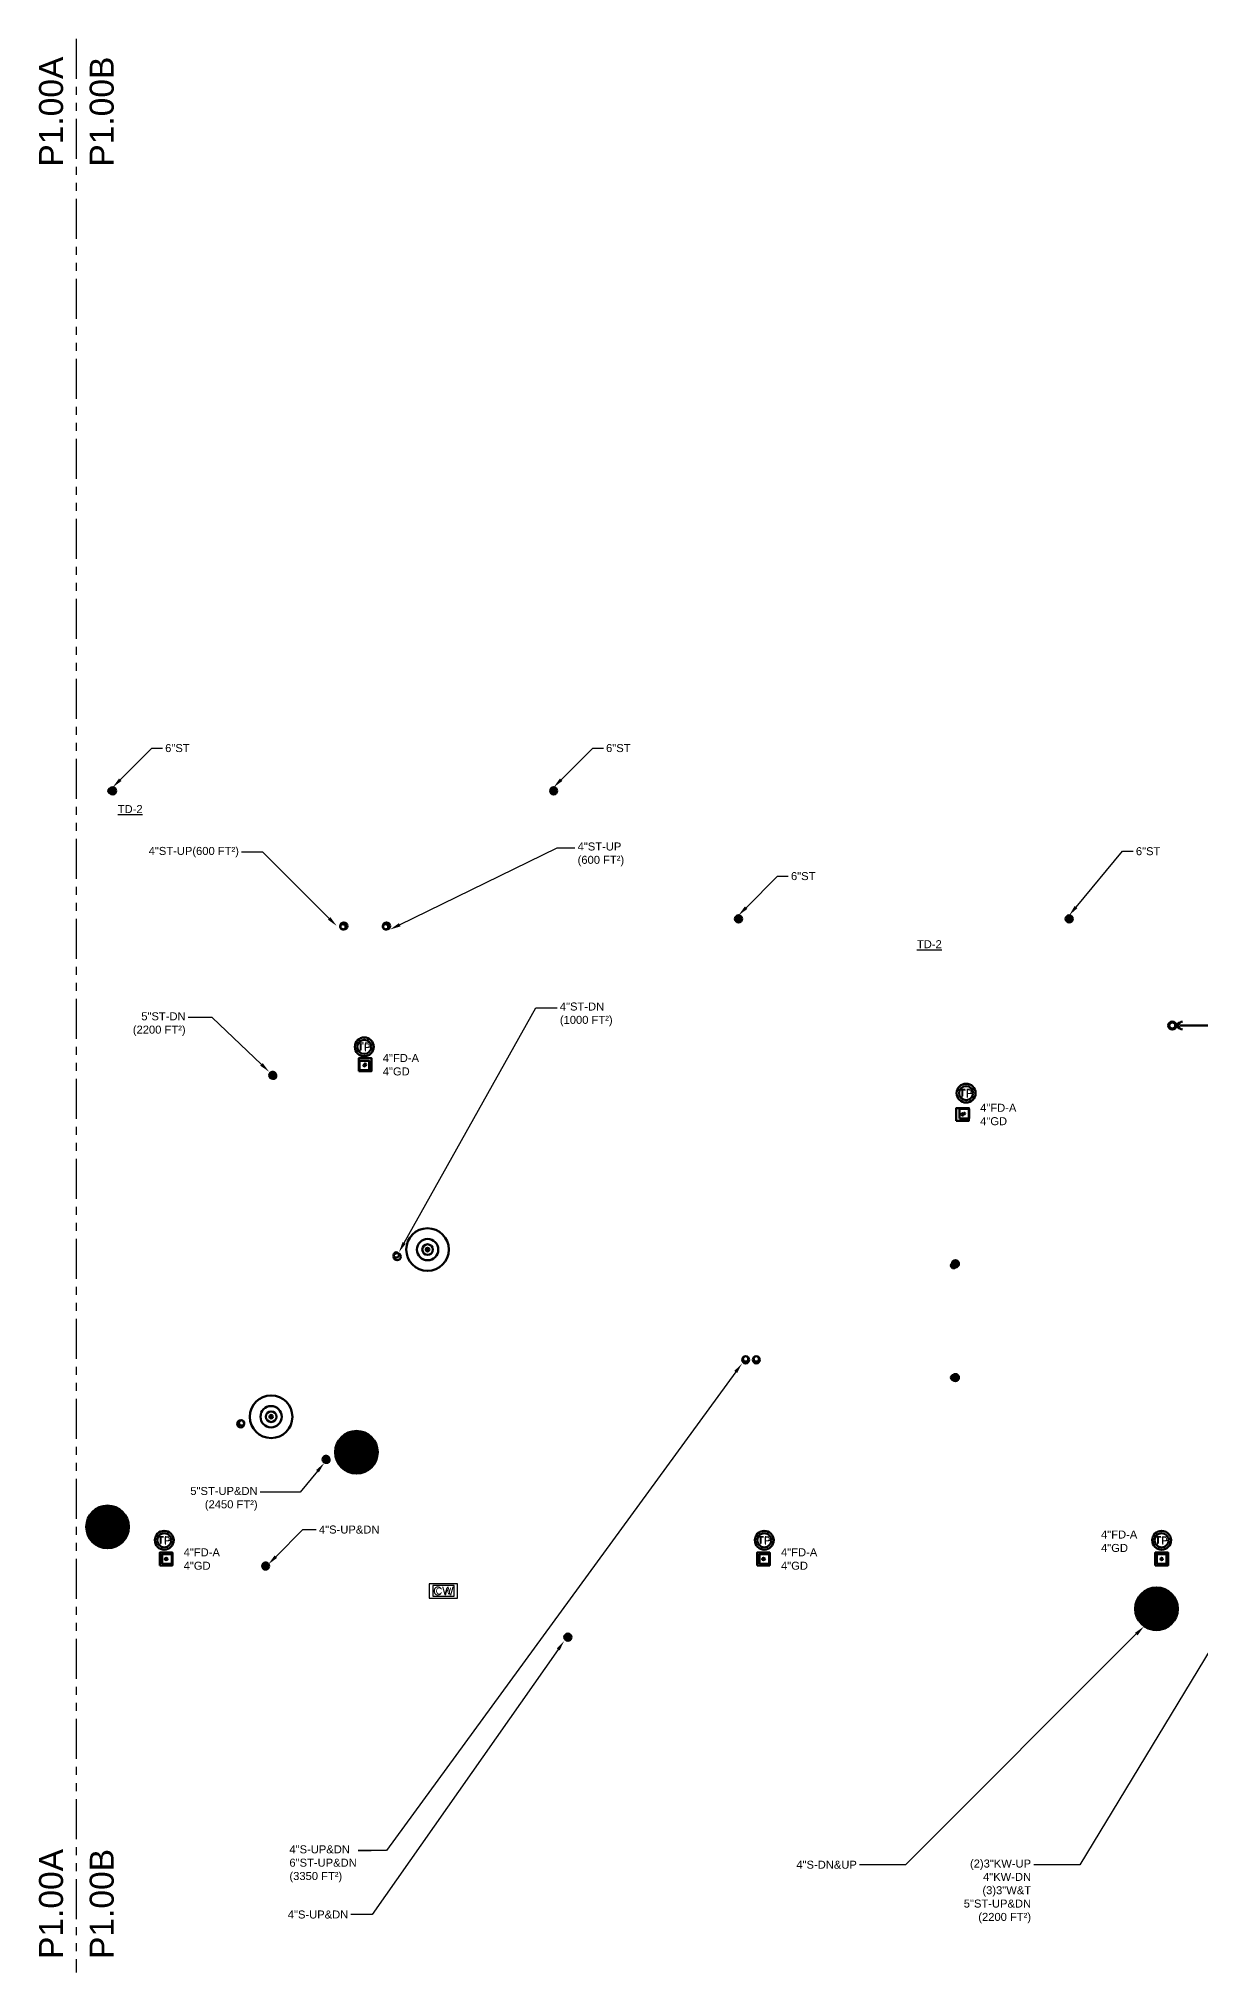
# Model space of a CAD drawing. Extents: x -3637 to 1666, y -2593 to 1817.
# Drawn here: x -2275 to -969, y -2593 to -418 of the extents above; entities that cross this region are included whole.
import ezdxf
from ezdxf.enums import TextEntityAlignment as Align

# ---------------------------------------------------------------- set-up
doc = ezdxf.new("R2010")
doc.units = 0
doc.header["$LTSCALE"] = 36
doc.header["$MEASUREMENT"] = 0
doc.linetypes.add('PHANTOM', pattern=[2.5, 1.25, -0.25, 0.25, -0.25, 0.25, -0.25])
doc.layers.add('G-ANNO-TEXT', color=70, linetype='Continuous')
doc.layers.add('P-DWG-LINE', color=3, linetype='PHANTOM')
for name, color, linetype, lineweight in [('P-CW-N', 4, 'Continuous', 60), ('P-CW-N @ 128', 4, 'Continuous', 60), ('P-CW-N @ 96', 4, 'Continuous', 60), ('P-KW-N', 1, 'Continuous', 60), ('P-KW-N @ 128', 1, 'Continuous', 60), ('P-KW-N @ 96', 1, 'Continuous', 60), ('P-SAN-N', 6, 'Continuous', 60), ('P-SAN-N @ 1 (1)', 6, 'Continuous', 60), ('P-SAN-N @ 1 (2)', 6, 'Continuous', 60), ('P-SAN-N @ 12', 6, 'Continuous', 60), ('P-SAN-N @ 128', 6, 'Continuous', 60), ('P-SAN-N @ 16', 6, 'Continuous', 60), ('P-SAN-N @ 192', 6, 'Continuous', 60), ('P-SAN-N @ 2', 6, 'Continuous', 60), ('P-SAN-N @ 24', 6, 'Continuous', 60), ('P-SAN-N @ 384', 6, 'Continuous', 60), ('P-SAN-N @ 4', 6, 'Continuous', 60), ('P-SAN-N @ 48', 6, 'Continuous', 60), ('P-SAN-N @ 64', 6, 'Continuous', 60), ('P-SAN-N @ 768', 6, 'Continuous', 60), ('P-SAN-N @ 8', 6, 'Continuous', 60), ('P-SAN-N @ 96', 6, 'Continuous', 60), ('P-STRM-N', 2, 'Continuous', 60), ('P-STRM-N @ 1 (1)', 2, 'Continuous', 60), ('P-STRM-N @ 1 (2)', 2, 'Continuous', 60), ('P-STRM-N @ 12', 2, 'Continuous', 60), ('P-STRM-N @ 128', 2, 'Continuous', 60), ('P-STRM-N @ 16', 2, 'Continuous', 60), ('P-STRM-N @ 192', 2, 'Continuous', 60), ('P-STRM-N @ 2', 2, 'Continuous', 60), ('P-STRM-N @ 24', 2, 'Continuous', 60), ('P-STRM-N @ 384', 2, 'Continuous', 60), ('P-STRM-N @ 4', 2, 'Continuous', 60), ('P-STRM-N @ 48', 2, 'Continuous', 60), ('P-STRM-N @ 64', 2, 'Continuous', 60), ('P-STRM-N @ 768', 2, 'Continuous', 60), ('P-STRM-N @ 8', 2, 'Continuous', 60), ('P-STRM-N @ 96', 2, 'Continuous', 60)]:
    doc.layers.add(name, color=color, linetype=linetype, lineweight=lineweight)
doc.styles.add('Arial', font='arial.ttf')

# ---------------------------------------------------------------- blocks, each defined once
blk = doc.blocks.new('*U17')
at = {"linetype": 'Continuous'}
blk.add_lwpolyline([(-0.056, -0.056), (0.056, -0.056), (0.056, 0.056), (-0.056, 0.056)], close=True, dxfattribs=at)
at = {"color": 7, "linetype": 'Continuous'}
blk.add_circle((0, 0), 0.01, dxfattribs=at)
blk = doc.blocks.new('*U676')
at = {"layer": 'P-SAN-N @ 128', "xscale": 128, "yscale": 128, "zscale": 128}
blk.add_blockref('*U17', (-1460, -2128.3), dxfattribs=at)
at = {"layer": 'P-SAN-N @ 96', "xscale": 96, "yscale": 96, "zscale": 96}
blk.add_blockref('*U17', (-1459, -2128.3), dxfattribs=at)
blk = doc.blocks.new('*U677')
at = {"layer": 'P-SAN-N @ 128', "xscale": 128, "yscale": 128, "zscale": 128}
blk.add_blockref('*U17', (-1012, -2128.3), dxfattribs=at)
at = {"layer": 'P-SAN-N @ 96', "xscale": 96, "yscale": 96, "zscale": 96}
blk.add_blockref('*U17', (-1012, -2128.3), dxfattribs=at)
blk = doc.blocks.new('*U683')
at = {"layer": 'P-SAN-N @ 128', "xscale": 128, "yscale": 128, "zscale": 128}
blk.add_blockref('*U17', (-1908, -1572.3), dxfattribs=at)
at = {"layer": 'P-SAN-N @ 96', "xscale": 96, "yscale": 96, "zscale": 96}
blk.add_blockref('*U17', (-1909, -1573.3), dxfattribs=at)
blk = doc.blocks.new('*U684')
at = {"layer": 'P-SAN-N @ 128', "xscale": 128, "yscale": 128, "zscale": 128}
blk.add_blockref('*U17', (-1236, -1628.3), dxfattribs=at)
at = {"layer": 'P-SAN-N @ 96', "xscale": 96, "yscale": 96, "zscale": 96}
blk.add_blockref('*U17', (-1234, -1627.3), dxfattribs=at)
blk = doc.blocks.new('*U20')
at = {"linetype": 'Continuous'}
blk.add_circle((0, 0), 0.0352, dxfattribs=at)
blk.add_arc((0.09, 0), 0.0352, 90, 270, dxfattribs=at)
blk = doc.blocks.new('*U691')
at = {"layer": 'P-KW-N @ 128', "xscale": 128, "yscale": 128, "zscale": 128}
blk.add_blockref('*U20', (-1000, -1528.3), dxfattribs=at)
at = {"layer": 'P-KW-N @ 96', "xscale": 96, "yscale": 96, "zscale": 96}
blk.add_blockref('*U20', (-1000, -1528.3), dxfattribs=at)
blk = doc.blocks.new('*U711')
at = {"layer": 'P-SAN-N @ 128', "xscale": 128, "yscale": 128, "zscale": 128}
blk.add_blockref('*U17', (-2132, -2128.3), dxfattribs=at)
at = {"layer": 'P-SAN-N @ 96', "xscale": 96, "yscale": 96, "zscale": 96}
blk.add_blockref('*U17', (-2131, -2128.3), dxfattribs=at)
blk = doc.blocks.new('*U7')
blk.add_circle((0, 0), 0.0312)
blk = doc.blocks.new('*U714')
at = {"layer": 'P-SAN-N @ 128', "xscale": 128, "yscale": 128, "zscale": 128, "rotation": 89.99999999999999}
blk.add_blockref('*U7', (-1480, -1904.3), dxfattribs=at)
at = {"layer": 'P-SAN-N @ 96', "xscale": 96, "yscale": 96, "zscale": 96, "rotation": 89.99999999999999}
blk.add_blockref('*U7', (-1480, -1903.3), dxfattribs=at)
blk = doc.blocks.new('*U715')
at = {"layer": 'P-STRM-N @ 128', "xscale": 128, "yscale": 128, "zscale": 128}
blk.add_blockref('*U7', (-1468, -1904.3), dxfattribs=at)
at = {"layer": 'P-STRM-N @ 96', "xscale": 96, "yscale": 96, "zscale": 96}
blk.add_blockref('*U7', (-1468, -1903.3), dxfattribs=at)
blk = doc.blocks.new('*U25')
h = blk.add_hatch()
h.set_pattern_fill('ANSI31', color=256, scale=0.025, angle=135)
edge = h.paths.add_edge_path()
edge.add_arc((0, 0), 0.0313, 0, 360)
blk.add_circle((0, 0), 0.0312)
blk = doc.blocks.new('*U716')
at = {"layer": 'P-STRM-N @ 128', "xscale": 128, "yscale": 128, "zscale": 128}
blk.add_blockref('*U25', (-1244, -1924.3), dxfattribs=at)
at = {"layer": 'P-STRM-N @ 96', "xscale": 96, "yscale": 96, "zscale": 96}
blk.add_blockref('*U25', (-1246, -1924.3), dxfattribs=at)
blk = doc.blocks.new('*U717')
at = {"layer": 'P-SAN-N @ 128', "xscale": 128, "yscale": 128, "zscale": 128, "rotation": 89.99999999999999}
blk.add_blockref('*U25', (-1244, -1796.3), dxfattribs=at)
at = {"layer": 'P-SAN-N @ 96', "xscale": 96, "yscale": 96, "zscale": 96, "rotation": 89.99999999999999}
blk.add_blockref('*U25', (-1246, -1798.3), dxfattribs=at)
blk = doc.blocks.new('*U26')
at = {"linetype": 'Continuous'}
blk.add_circle((0, 0), 0.0829, dxfattribs=at)
at = {"layer": 'G-ANNO-TEXT', "linetype": 'Continuous', "style": 'Arial'}
blk.add_text('TP', height=0.0781, dxfattribs=at).set_placement((0, 0), align=Align.MIDDLE)
blk = doc.blocks.new('*U730')
at = {"layer": 'P-SAN-N @ 128', "xscale": 128, "yscale": 128, "zscale": 128}
blk.add_blockref('*U26', (-1909, -1552.3), dxfattribs=at)
at = {"layer": 'P-SAN-N @ 96', "xscale": 96, "yscale": 96, "zscale": 96}
blk.add_blockref('*U26', (-1909, -1552.3), dxfattribs=at)
blk = doc.blocks.new('*U734')
at = {"layer": 'P-SAN-N @ 128', "xscale": 128, "yscale": 128, "zscale": 128}
blk.add_blockref('*U26', (-2134, -2107.3), dxfattribs=at)
at = {"layer": 'P-SAN-N @ 96', "xscale": 96, "yscale": 96, "zscale": 96}
blk.add_blockref('*U26', (-2134, -2107.3), dxfattribs=at)
blk = doc.blocks.new('*U735')
at = {"layer": 'P-SAN-N @ 128', "xscale": 128, "yscale": 128, "zscale": 128}
blk.add_blockref('*U26', (-1459, -2107.3), dxfattribs=at)
at = {"layer": 'P-SAN-N @ 96', "xscale": 96, "yscale": 96, "zscale": 96}
blk.add_blockref('*U26', (-1459, -2107.3), dxfattribs=at)
blk = doc.blocks.new('*U736')
at = {"layer": 'P-SAN-N @ 128', "xscale": 128, "yscale": 128, "zscale": 128}
blk.add_blockref('*U26', (-1012, -2107.3), dxfattribs=at)
at = {"layer": 'P-SAN-N @ 96', "xscale": 96, "yscale": 96, "zscale": 96}
blk.add_blockref('*U26', (-1012, -2107.3), dxfattribs=at)
blk = doc.blocks.new('*U737')
at = {"layer": 'P-SAN-N @ 128', "xscale": 128, "yscale": 128, "zscale": 128}
blk.add_blockref('*U26', (-1232, -1604.3), dxfattribs=at)
at = {"layer": 'P-SAN-N @ 96', "xscale": 96, "yscale": 96, "zscale": 96}
blk.add_blockref('*U26', (-1232, -1604.3), dxfattribs=at)
blk = doc.blocks.new('*U745')
at = {"layer": 'P-STRM-N @ 128', "xscale": 128, "yscale": 128, "zscale": 128}
blk.add_blockref('*U25', (-1116, -1408.3), dxfattribs=at)
at = {"layer": 'P-STRM-N @ 96', "xscale": 96, "yscale": 96, "zscale": 96}
blk.add_blockref('*U25', (-1117, -1408.3), dxfattribs=at)
blk = doc.blocks.new('*U746')
at = {"layer": 'P-STRM-N @ 128', "xscale": 128, "yscale": 128, "zscale": 128}
blk.add_blockref('*U25', (-1488, -1408.3), dxfattribs=at)
at = {"layer": 'P-STRM-N @ 96', "xscale": 96, "yscale": 96, "zscale": 96}
blk.add_blockref('*U25', (-1489, -1408.3), dxfattribs=at)
blk = doc.blocks.new('*U747')
at = {"layer": 'P-STRM-N @ 128', "xscale": 128, "yscale": 128, "zscale": 128}
blk.add_blockref('*U25', (-1696, -1264.3), dxfattribs=at)
at = {"layer": 'P-STRM-N @ 96', "xscale": 96, "yscale": 96, "zscale": 96}
blk.add_blockref('*U25', (-1696, -1264.3), dxfattribs=at)
blk = doc.blocks.new('*U748')
at = {"layer": 'P-STRM-N @ 128', "xscale": 128, "yscale": 128, "zscale": 128}
blk.add_blockref('*U25', (-2192, -1264.3), dxfattribs=at)
at = {"layer": 'P-STRM-N @ 96', "xscale": 96, "yscale": 96, "zscale": 96}
blk.add_blockref('*U25', (-2194, -1264.3), dxfattribs=at)
blk = doc.blocks.new('*U35')
at = {"layer": 'DEFPOINTS'}
blk.add_lwpolyline([(-0.125, -0.0625), (0.125, -0.0625), (0.125, 0.0625), (-0.125, 0.0625)], close=True, dxfattribs=at)
at = {"style": 'Arial'}
blk.add_text('CW', height=0.07812, dxfattribs=at).set_placement((0, 0), align=Align.MIDDLE)
blk = doc.blocks.new('*U766')
at = {"layer": 'P-CW-N @ 128', "xscale": 128, "yscale": 128, "zscale": 128}
blk.add_blockref('*U35', (-1820, -2164.3), dxfattribs=at)
at = {"layer": 'P-CW-N @ 96', "xscale": 96, "yscale": 96, "zscale": 96}
blk.add_blockref('*U35', (-1820, -2164.3), dxfattribs=at)
blk = doc.blocks.new('*U783')
at = {"layer": 'P-STRM-N @ 1 (1)'}
blk.add_blockref('*U7', (-1837.8, -1780.3), dxfattribs=at)
at = {"layer": 'P-STRM-N @ 1 (2)'}
blk.add_blockref('*U7', (-1837.8, -1780.3), dxfattribs=at)
at = {"layer": 'P-STRM-N @ 12', "xscale": 12, "yscale": 12, "zscale": 12}
blk.add_blockref('*U7', (-1837.8, -1780.3), dxfattribs=at)
at = {"layer": 'P-STRM-N @ 128', "xscale": 128, "yscale": 128, "zscale": 128}
blk.add_blockref('*U7', (-1872, -1788.3), dxfattribs=at)
at = {"layer": 'P-STRM-N @ 16', "xscale": 16, "yscale": 16, "zscale": 16}
blk.add_blockref('*U7', (-1837.8, -1780.3), dxfattribs=at)
at = {"layer": 'P-STRM-N @ 192', "xscale": 192, "yscale": 192, "zscale": 192}
blk.add_blockref('*U7', (-1837.8, -1780.3), dxfattribs=at)
at = {"layer": 'P-STRM-N @ 2', "xscale": 2, "yscale": 2, "zscale": 2}
blk.add_blockref('*U7', (-1837.8, -1780.3), dxfattribs=at)
at = {"layer": 'P-STRM-N @ 24', "xscale": 24, "yscale": 24, "zscale": 24}
blk.add_blockref('*U7', (-1837.8, -1780.3), dxfattribs=at)
at = {"layer": 'P-STRM-N @ 384', "xscale": 384, "yscale": 384, "zscale": 384}
blk.add_blockref('*U7', (-1837.8, -1780.3), dxfattribs=at)
at = {"layer": 'P-STRM-N @ 4', "xscale": 4, "yscale": 4, "zscale": 4}
blk.add_blockref('*U7', (-1837.8, -1780.3), dxfattribs=at)
at = {"layer": 'P-STRM-N @ 48', "xscale": 48, "yscale": 48, "zscale": 48}
blk.add_blockref('*U7', (-1837.8, -1780.3), dxfattribs=at)
at = {"layer": 'P-STRM-N @ 64', "xscale": 64, "yscale": 64, "zscale": 64}
blk.add_blockref('*U7', (-1837.8, -1780.3), dxfattribs=at)
at = {"layer": 'P-STRM-N @ 768', "xscale": 768, "yscale": 768, "zscale": 768}
blk.add_blockref('*U7', (-1837.8, -1780.3), dxfattribs=at)
at = {"layer": 'P-STRM-N @ 8', "xscale": 8, "yscale": 8, "zscale": 8}
blk.add_blockref('*U7', (-1837.8, -1780.3), dxfattribs=at)
at = {"layer": 'P-STRM-N @ 96', "xscale": 96, "yscale": 96, "zscale": 96}
blk.add_blockref('*U7', (-1873, -1786.3), dxfattribs=at)
blk = doc.blocks.new('*U784')
at = {"layer": 'P-STRM-N @ 1 (1)'}
blk.add_blockref('*U7', (-2013.8, -1968.3), dxfattribs=at)
at = {"layer": 'P-STRM-N @ 1 (2)'}
blk.add_blockref('*U7', (-2013.8, -1968.3), dxfattribs=at)
at = {"layer": 'P-STRM-N @ 12', "xscale": 12, "yscale": 12, "zscale": 12}
blk.add_blockref('*U7', (-2013.8, -1968.3), dxfattribs=at)
at = {"layer": 'P-STRM-N @ 128', "xscale": 128, "yscale": 128, "zscale": 128}
blk.add_blockref('*U7', (-2048, -1976.3), dxfattribs=at)
at = {"layer": 'P-STRM-N @ 16', "xscale": 16, "yscale": 16, "zscale": 16}
blk.add_blockref('*U7', (-2013.8, -1968.3), dxfattribs=at)
at = {"layer": 'P-STRM-N @ 192', "xscale": 192, "yscale": 192, "zscale": 192}
blk.add_blockref('*U7', (-2013.8, -1968.3), dxfattribs=at)
at = {"layer": 'P-STRM-N @ 2', "xscale": 2, "yscale": 2, "zscale": 2}
blk.add_blockref('*U7', (-2013.8, -1968.3), dxfattribs=at)
at = {"layer": 'P-STRM-N @ 24', "xscale": 24, "yscale": 24, "zscale": 24}
blk.add_blockref('*U7', (-2013.8, -1968.3), dxfattribs=at)
at = {"layer": 'P-STRM-N @ 384', "xscale": 384, "yscale": 384, "zscale": 384}
blk.add_blockref('*U7', (-2013.8, -1968.3), dxfattribs=at)
at = {"layer": 'P-STRM-N @ 4', "xscale": 4, "yscale": 4, "zscale": 4}
blk.add_blockref('*U7', (-2013.8, -1968.3), dxfattribs=at)
at = {"layer": 'P-STRM-N @ 48', "xscale": 48, "yscale": 48, "zscale": 48}
blk.add_blockref('*U7', (-2013.8, -1968.3), dxfattribs=at)
at = {"layer": 'P-STRM-N @ 64', "xscale": 64, "yscale": 64, "zscale": 64}
blk.add_blockref('*U7', (-2013.8, -1968.3), dxfattribs=at)
at = {"layer": 'P-STRM-N @ 768', "xscale": 768, "yscale": 768, "zscale": 768}
blk.add_blockref('*U7', (-2013.8, -1968.3), dxfattribs=at)
at = {"layer": 'P-STRM-N @ 8', "xscale": 8, "yscale": 8, "zscale": 8}
blk.add_blockref('*U7', (-2013.8, -1968.3), dxfattribs=at)
at = {"layer": 'P-STRM-N @ 96', "xscale": 96, "yscale": 96, "zscale": 96}
blk.add_blockref('*U7', (-2047, -1975.3), dxfattribs=at)
blk = doc.blocks.new('*U21')
blk.add_circle((0, 0), 0.0312)
blk = doc.blocks.new('*U785')
at = {"layer": 'P-STRM-N @ 128', "xscale": 128, "yscale": 128, "zscale": 128}
blk.add_blockref('*U21', (-1932, -1416.3), dxfattribs=at)
at = {"layer": 'P-STRM-N @ 96', "xscale": 96, "yscale": 96, "zscale": 96}
blk.add_blockref('*U21', (-1933, -1417.3), dxfattribs=at)
blk = doc.blocks.new('*U786')
at = {"layer": 'P-STRM-N @ 128', "xscale": 128, "yscale": 128, "zscale": 128}
blk.add_blockref('*U21', (-1884, -1416.3), dxfattribs=at)
at = {"layer": 'P-STRM-N @ 96', "xscale": 96, "yscale": 96, "zscale": 96}
blk.add_blockref('*U21', (-1885, -1417.3), dxfattribs=at)
blk = doc.blocks.new('*U24')
h = blk.add_hatch()
h.set_pattern_fill('ANSI31', color=256, scale=0.025, angle=135)
edge = h.paths.add_edge_path()
edge.add_arc((0, 0), 0.0313, 0, 360)
blk.add_circle((0, 0), 0.0312)
blk = doc.blocks.new('*U792')
at = {"layer": 'P-STRM-N @ 128', "xscale": 128, "yscale": 128, "zscale": 128}
blk.add_blockref('*U24', (-2012, -1584.3), dxfattribs=at)
at = {"layer": 'P-STRM-N @ 96', "xscale": 96, "yscale": 96, "zscale": 96}
blk.add_blockref('*U24', (-2011, -1585.3), dxfattribs=at)
blk = doc.blocks.new('*U793')
at = {"layer": 'P-STRM-N @ 1 (1)'}
blk.add_blockref('*U25', (-1917.8, -2008.3), dxfattribs=at)
at = {"layer": 'P-STRM-N @ 1 (2)'}
blk.add_blockref('*U25', (-1917.8, -2008.3), dxfattribs=at)
at = {"layer": 'P-STRM-N @ 12', "xscale": 12, "yscale": 12, "zscale": 12}
blk.add_blockref('*U25', (-1917.8, -2008.3), dxfattribs=at)
at = {"layer": 'P-STRM-N @ 128', "xscale": 128, "yscale": 128, "zscale": 128}
blk.add_blockref('*U25', (-1952, -2016.3), dxfattribs=at)
at = {"layer": 'P-STRM-N @ 16', "xscale": 16, "yscale": 16, "zscale": 16}
blk.add_blockref('*U25', (-1917.8, -2008.3), dxfattribs=at)
at = {"layer": 'P-STRM-N @ 192', "xscale": 192, "yscale": 192, "zscale": 192}
blk.add_blockref('*U25', (-1917.8, -2008.3), dxfattribs=at)
at = {"layer": 'P-STRM-N @ 2', "xscale": 2, "yscale": 2, "zscale": 2}
blk.add_blockref('*U25', (-1917.8, -2008.3), dxfattribs=at)
at = {"layer": 'P-STRM-N @ 24', "xscale": 24, "yscale": 24, "zscale": 24}
blk.add_blockref('*U25', (-1917.8, -2008.3), dxfattribs=at)
at = {"layer": 'P-STRM-N @ 384', "xscale": 384, "yscale": 384, "zscale": 384}
blk.add_blockref('*U25', (-1917.8, -2008.3), dxfattribs=at)
at = {"layer": 'P-STRM-N @ 4', "xscale": 4, "yscale": 4, "zscale": 4}
blk.add_blockref('*U25', (-1917.8, -2008.3), dxfattribs=at)
at = {"layer": 'P-STRM-N @ 48', "xscale": 48, "yscale": 48, "zscale": 48}
blk.add_blockref('*U25', (-1917.8, -2008.3), dxfattribs=at)
at = {"layer": 'P-STRM-N @ 64', "xscale": 64, "yscale": 64, "zscale": 64}
blk.add_blockref('*U25', (-1917.8, -2008.3), dxfattribs=at)
at = {"layer": 'P-STRM-N @ 768', "xscale": 768, "yscale": 768, "zscale": 768}
blk.add_blockref('*U25', (-1917.8, -2008.3), dxfattribs=at)
at = {"layer": 'P-STRM-N @ 8', "xscale": 8, "yscale": 8, "zscale": 8}
blk.add_blockref('*U25', (-1917.8, -2008.3), dxfattribs=at)
at = {"layer": 'P-STRM-N @ 96', "xscale": 96, "yscale": 96, "zscale": 96}
blk.add_blockref('*U25', (-1951, -2017.3), dxfattribs=at)
blk = doc.blocks.new('*U820')
at = {"layer": 'P-SAN-N @ 1 (1)', "rotation": 180}
blk.add_blockref('*U25', (-1017.8, -2184.3), dxfattribs=at)
at = {"layer": 'P-SAN-N @ 1 (2)', "rotation": 180}
blk.add_blockref('*U25', (-1017.8, -2184.3), dxfattribs=at)
at = {"layer": 'P-SAN-N @ 12', "xscale": 12, "yscale": 12, "zscale": 12, "rotation": 180}
blk.add_blockref('*U25', (-1017.8, -2184.3), dxfattribs=at)
at = {"layer": 'P-SAN-N @ 128', "xscale": 128, "yscale": 128, "zscale": 128, "rotation": 180}
blk.add_blockref('*U25', (-1028, -2200.3), dxfattribs=at)
at = {"layer": 'P-SAN-N @ 16', "xscale": 16, "yscale": 16, "zscale": 16, "rotation": 180}
blk.add_blockref('*U25', (-1017.8, -2184.3), dxfattribs=at)
at = {"layer": 'P-SAN-N @ 192', "xscale": 192, "yscale": 192, "zscale": 192, "rotation": 180}
blk.add_blockref('*U25', (-1017.8, -2184.3), dxfattribs=at)
at = {"layer": 'P-SAN-N @ 2', "xscale": 2, "yscale": 2, "zscale": 2, "rotation": 180}
blk.add_blockref('*U25', (-1017.8, -2184.3), dxfattribs=at)
at = {"layer": 'P-SAN-N @ 24', "xscale": 24, "yscale": 24, "zscale": 24, "rotation": 180}
blk.add_blockref('*U25', (-1017.8, -2184.3), dxfattribs=at)
at = {"layer": 'P-SAN-N @ 384', "xscale": 384, "yscale": 384, "zscale": 384, "rotation": 180}
blk.add_blockref('*U25', (-1017.8, -2184.3), dxfattribs=at)
at = {"layer": 'P-SAN-N @ 4', "xscale": 4, "yscale": 4, "zscale": 4, "rotation": 180}
blk.add_blockref('*U25', (-1017.8, -2184.3), dxfattribs=at)
at = {"layer": 'P-SAN-N @ 48', "xscale": 48, "yscale": 48, "zscale": 48, "rotation": 180}
blk.add_blockref('*U25', (-1017.8, -2184.3), dxfattribs=at)
at = {"layer": 'P-SAN-N @ 64', "xscale": 64, "yscale": 64, "zscale": 64, "rotation": 180}
blk.add_blockref('*U25', (-1017.8, -2184.3), dxfattribs=at)
at = {"layer": 'P-SAN-N @ 768', "xscale": 768, "yscale": 768, "zscale": 768, "rotation": 180}
blk.add_blockref('*U25', (-1017.8, -2184.3), dxfattribs=at)
at = {"layer": 'P-SAN-N @ 8', "xscale": 8, "yscale": 8, "zscale": 8, "rotation": 180}
blk.add_blockref('*U25', (-1017.8, -2184.3), dxfattribs=at)
at = {"layer": 'P-SAN-N @ 96', "xscale": 96, "yscale": 96, "zscale": 96, "rotation": 180}
blk.add_blockref('*U25', (-1027, -2200.3), dxfattribs=at)
blk = doc.blocks.new('*U838')
at = {"layer": 'P-SAN-N @ 1 (1)'}
blk.add_blockref('*U25', (-2197.8, -2092.3), dxfattribs=at)
at = {"layer": 'P-SAN-N @ 1 (2)'}
blk.add_blockref('*U25', (-2197.8, -2092.3), dxfattribs=at)
at = {"layer": 'P-SAN-N @ 12', "xscale": 12, "yscale": 12, "zscale": 12}
blk.add_blockref('*U25', (-2197.8, -2092.3), dxfattribs=at)
at = {"layer": 'P-SAN-N @ 128', "xscale": 128, "yscale": 128, "zscale": 128}
blk.add_blockref('*U25', (-2020, -2136.3), dxfattribs=at)
at = {"layer": 'P-SAN-N @ 16', "xscale": 16, "yscale": 16, "zscale": 16}
blk.add_blockref('*U25', (-2197.8, -2092.3), dxfattribs=at)
at = {"layer": 'P-SAN-N @ 192', "xscale": 192, "yscale": 192, "zscale": 192}
blk.add_blockref('*U25', (-2197.8, -2092.3), dxfattribs=at)
at = {"layer": 'P-SAN-N @ 2', "xscale": 2, "yscale": 2, "zscale": 2}
blk.add_blockref('*U25', (-2197.8, -2092.3), dxfattribs=at)
at = {"layer": 'P-SAN-N @ 24', "xscale": 24, "yscale": 24, "zscale": 24}
blk.add_blockref('*U25', (-2197.8, -2092.3), dxfattribs=at)
at = {"layer": 'P-SAN-N @ 384', "xscale": 384, "yscale": 384, "zscale": 384}
blk.add_blockref('*U25', (-2197.8, -2092.3), dxfattribs=at)
at = {"layer": 'P-SAN-N @ 4', "xscale": 4, "yscale": 4, "zscale": 4}
blk.add_blockref('*U25', (-2197.8, -2092.3), dxfattribs=at)
at = {"layer": 'P-SAN-N @ 48', "xscale": 48, "yscale": 48, "zscale": 48}
blk.add_blockref('*U25', (-2197.8, -2092.3), dxfattribs=at)
at = {"layer": 'P-SAN-N @ 64', "xscale": 64, "yscale": 64, "zscale": 64}
blk.add_blockref('*U25', (-2197.8, -2092.3), dxfattribs=at)
at = {"layer": 'P-SAN-N @ 768', "xscale": 768, "yscale": 768, "zscale": 768}
blk.add_blockref('*U25', (-2197.8, -2092.3), dxfattribs=at)
at = {"layer": 'P-SAN-N @ 8', "xscale": 8, "yscale": 8, "zscale": 8}
blk.add_blockref('*U25', (-2197.8, -2092.3), dxfattribs=at)
at = {"layer": 'P-SAN-N @ 96', "xscale": 96, "yscale": 96, "zscale": 96}
blk.add_blockref('*U25', (-2020, -2137.3), dxfattribs=at)
blk = doc.blocks.new('*U839')
at = {"layer": 'P-SAN-N @ 128', "xscale": 128, "yscale": 128, "zscale": 128, "rotation": 180}
blk.add_blockref('*U25', (-1680, -2216.3), dxfattribs=at)
at = {"layer": 'P-SAN-N @ 96', "xscale": 96, "yscale": 96, "zscale": 96, "rotation": 180}
blk.add_blockref('*U25', (-1680, -2216.3), dxfattribs=at)

msp = doc.modelspace()

# ---------------------------------------------------------------- linework, layer by layer
at = {"layer": 'G-ANNO-TEXT'}
msp.add_line((-1915.9, -2456.3), (-1901.2, -2456.3), dxfattribs=at)
for points in [[(-2183.5, -1251.8), (-2148, -1216.3), (-2136, -1216.3)], [(-1687.5, -1251.8), (-1652, -1216.3), (-1640, -1216.3)], [(-1948.5, -1407.8), (-2023, -1333.3), (-2047, -1333.3)], [(-1869.2, -1415), (-1692, -1328.3), (-1672, -1328.3)], [(-1108.3, -1395), (-1056, -1332.3), (-1044, -1332.3)], [(-1479.5, -1395.8), (-1444, -1360.3), (-1432, -1360.3)], [(-2024.7, -1572), (-2080, -1519.3), (-2107, -1519.3)], [(-1864.1, -1772.8), (-1716, -1508.3), (-1692, -1508.3)], [(-1491.1, -1917.9), (-1884, -2456.3), (-1915.9, -2456.3)], [(-802.2, -1974.5), (-1104, -2472.3), (-1155.9, -2472.3)], [(-1961.6, -2029.5), (-1981, -2053.3), (-2026, -2053.1)], [(-2008.5, -2125.8), (-1978, -2095.3), (-1963, -2095.3)], [(-1040.5, -2212.7), (-1300, -2472.3), (-1351.9, -2472.3)], [(-1690.9, -2230.1), (-1900, -2528.3), (-1924, -2528.3)]]:
    msp.add_lwpolyline(points, dxfattribs=at)
for points in [[(-2182.1, -1253.2), (-2192, -1260.3), (-2184.9, -1250.4)], [(-1686.1, -1253.2), (-1696, -1260.3), (-1688.9, -1250.4)], [(-1947.1, -1406.4), (-1940, -1416.3), (-1949.9, -1409.2)], [(-1868.3, -1416.8), (-1880, -1420.3), (-1870.1, -1413.2)], [(-1478.1, -1397.2), (-1488, -1404.3), (-1480.9, -1394.4)], [(-1106.8, -1396.3), (-1116, -1404.3), (-1109.9, -1393.8)], [(-2023.3, -1570.5), (-2016, -1580.3), (-2026.1, -1573.4)], [(-1862.4, -1773.8), (-1870, -1783.3), (-1865.9, -1771.8)], [(-1492.7, -1916.8), (-1484, -1908.3), (-1489.5, -1919.1)], [(-1963.1, -2028.3), (-1954, -2020.3), (-1960.1, -2030.8)], [(-2007.1, -2127.2), (-2017, -2134.3), (-2009.9, -2124.4)], [(-1041.9, -2211.3), (-1032, -2204.3), (-1039.1, -2214.2)], [(-1692.5, -2228.9), (-1684, -2220.3), (-1689.3, -2231.2)]]:
    msp.add_solid(points, dxfattribs=at)
at = {"layer": 'P-DWG-LINE'}
msp.add_line((-2233, -418.3), (-2233, -2593.3), dxfattribs=at)
at = {"layer": 'P-KW-N'}
msp.add_line((-991, -1528.3), (-805, -1528.3), dxfattribs=at)

# ---------------------------------------------------------------- block references
at = {"layer": 'P-CW-N'}
msp.add_blockref('*U766', (0, 0), dxfattribs=at)
at = {"layer": 'P-KW-N'}
msp.add_blockref('*U691', (0, 0), dxfattribs=at)
at = {"layer": 'P-SAN-N'}
for name in ['*U730', '*U683', '*U737', '*U684', '*U717', '*U714', '*U838', '*U734', '*U735', '*U736', '*U711', '*U676', '*U677', '*U820', '*U839']:
    msp.add_blockref(name, (0, 0), dxfattribs=at)
at = {"layer": 'P-STRM-N'}
for name in ['*U748', '*U747', '*U785', '*U786', '*U746', '*U745', '*U792', '*U783', '*U715', '*U716', '*U784', '*U793']:
    msp.add_blockref(name, (0, 0), dxfattribs=at)

# ---------------------------------------------------------------- texts
at = {"layer": 'G-ANNO-TEXT', "style": 'Arial'}
for s, p in [('P1.00A', (-2247.9, -562.2)), ('P1.00B', (-2190.9, -562.2)), ('P1.00A', (-2247.9, -2578.2)), ('P1.00B', (-2190.9, -2578.2))]:
    msp.add_text(s, height=27, rotation=90, dxfattribs=at).set_placement(p)
for s, p in [('%%UTD-2', (-2186.3, -1289.3)), ('%%UTD-2', (-1287.3, -1441.3)), ('4"FD-A', (-1888.2, -1569.3)), ('4"GD', (-1888.2, -1584.4)), ('4"FD-A', (-1216.2, -1625.3)), ('4"GD', (-1216.2, -1640.4)), ('4"FD-A', (-1080.2, -2105.3)), ('4"FD-A', (-2112.2, -2125.3)), ('4"GD', (-2112.2, -2140.4)), ('4"FD-A', (-1440.2, -2125.3)), ('4"GD', (-1440.2, -2140.4)), ('4"GD', (-1080.2, -2120.4))]:
    msp.add_text(s, height=9, dxfattribs=at).set_placement(p)
at = {"layer": 'G-ANNO-TEXT', "char_height": 9, "style": 'Arial'}
for s, insert, attachment_point in [('6"ST', (-2133, -1211.7), 1), ('6"ST', (-1637, -1211.7), 1), ('4"ST-UP\\P(600 FT²)', (-1669, -1322.4), 1), ('4"ST-UP(600 FT²)', (-2050, -1327.4), 3), ('6"ST', (-1041, -1327.7), 1), ('6"ST', (-1429, -1355.7), 1), ('5"ST-DN\\P(2200 FT²)', (-2110, -1513.4), 3), ('4"ST-DN\\P(1000 FT²)', (-1689, -1502.4), 1), ('5"ST-UP&DN\\P(2450 FT²)', (-2029, -2047.3), 3), ('4"S-UP&DN', (-1960, -2090.7), 1), ('4"S-UP&DN\\P6"ST-UP&DN\\P(3350 FT²)', (-1993.2, -2450.4), 1), ('4"S-DN&UP', (-1354.9, -2467.7), 3), ('(2)3"KW-UP\\P4"KW-DN\\P(3)3"W&T\\P5"ST-UP&DN\\P(2200 FT²)', (-1158.9, -2466.4), 3), ('4"S-UP&DN', (-1927, -2523.7), 3)]:
    msp.add_mtext(s, dxfattribs=dict(at, insert=insert, attachment_point=attachment_point))

doc.saveas('drawing.dxf')
